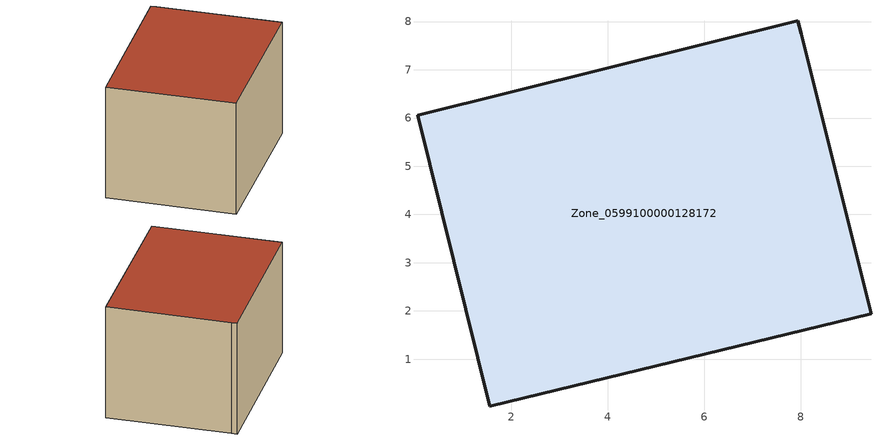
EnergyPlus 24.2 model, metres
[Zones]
Zone_0599100000128172
 floor ground (C_G): 1.56,0.02 0.06,6.06 7.95,8.02 8.01,7.75 9.46,1.94 z0
 wall outside (C_F): 0.06,6.06 1.56,0.02 9.46,1.94 8.01,7.75 7.95,8.02 0.06,6.06 z0:5.78
 roof outside (C_R): 1.56,0.02 9.46,1.94 8.01,7.75 7.95,8.02 0.06,6.06 z5.78
[BUILDING]
Pand.0599100000128172: North Axis=0; Terrain=City; Loads Convergence Tolerance Value=0.04; Temperature Convergence Tolerance Value=0.4; Solar Distribution=FullExterior; Maximum Number of Warmup Days=25; Minimum Number of Warmup Days=1
[Site:Location]
Rotterdam.The.Hague.AP_ZH_NLD Design_Conditions: Latitude=51.96; Longitude=4.45; Time Zone=1; Elevation=-4.5
[SITE:GROUNDTEMPERATURE:BUILDINGSURFACE]
18, 18, 18, 18, 18, 18, 18, 18, 18, 18, 18, 18
[MATERIAL] Thermal Absorptance=0.9; Solar Absorptance=0.7; Visible Absorptance=0.7
Name | Roughness | Thickness | Conductivity | Density | Specific Heat
G.TI.1965-1974 | MediumSmooth | 0.15 | 0.882353 | 540 | 1210
F.TI.1965-1974 | Rough | 0.3 | 0.697674 | 1920 | 840
R.TI.1965-1974 | MediumRough | 0.2 | 0.232558 | 1500 | 1000
[CONSTRUCTION]
C_G: G.TI.1965-1974
C_F: F.TI.1965-1974
C_R: R.TI.1965-1974
[ZONE]
Zone_0599100000128172: Type=1; Multiplier=1; Ceiling Height=Autocalculate; Volume=Autocalculate; Floor Area=autocalculate; Part of Total Floor Area=Yes
[ZONEINFILTRATION:DESIGNFLOWRATE]
Infil_Zone_0599100000128172: Zone or ZoneList or Space or SpaceList=Zone_0599100000128172; Schedule=AlwaysOn; Design Flow Rate Calculation Method=Flow/Area; Flow Rate per Floor Area=0.003; Constant Term Coefficient=1; Temperature Term Coefficient=0; Velocity Term Coefficient=0; Velocity Squared Term Coefficient=0
[HVACTEMPLATE:ZONE:IDEALLOADSAIRSYSTEM]
Zone_0599100000128172: Maximum Heating Supply Air Temperature=50; Minimum Cooling Supply Air Temperature=13; Maximum Heating Supply Air Humidity Ratio=0.0156; Minimum Cooling Supply Air Humidity Ratio=0.0077; Heating Limit=NoLimit; Cooling Limit=NoLimit; Dehumidification Control Type=ConstantSensibleHeatRatio; Cooling Sensible Heat Ratio=0.7; Dehumidification Setpoint=60; Humidification Control Type=None; Humidification Setpoint=30; Outdoor Air Method=None; Outdoor Air Flow Rate per Person=0.00944; Outdoor Air Flow Rate per Zone Floor Area=0; Outdoor Air Flow Rate per Zone=0; Demand Controlled Ventilation Type=None; Outdoor Air Economizer Type=NoEconomizer; Heat Recovery Type=None; Sensible Heat Recovery Effectiveness=0.7; Latent Heat Recovery Effectiveness=0.65
[ZONECONTROL:THERMOSTAT]
ThermostatControl_Zone_0599100000128172: Zone or ZoneList=Zone_0599100000128172; Control Type Schedule=DualSetpointControlType; Control 1=Thermostat_Zone_0599100000128172; Temperature Difference Between Cutout And Setpoint=0
[THERMOSTATSETPOINT:DUALSETPOINT]
Thermostat_Zone_0599100000128172: Heating Setpoint Temperature Schedule=HeatingSetpoint_Zone_0599100000128172; Cooling Setpoint Temperature Schedule=CoolingSetpoint_Zone_0599100000128172
[SCHEDULE:COMPACT]
HeatingSetpoint_Zone_0599100000128172: Through: 12/31, For: AllDays, Until: 24:00, 21
CoolingSetpoint_Zone_0599100000128172: Through: 12/31, For: AllDays, Until: 24:00, 24
DualSetpointControlType: Through: 12/31, For: AllDays, Until: 24:00, 4
AlwaysOn: Through: 12/31, For: AllDays, Until: 24:00, 1
